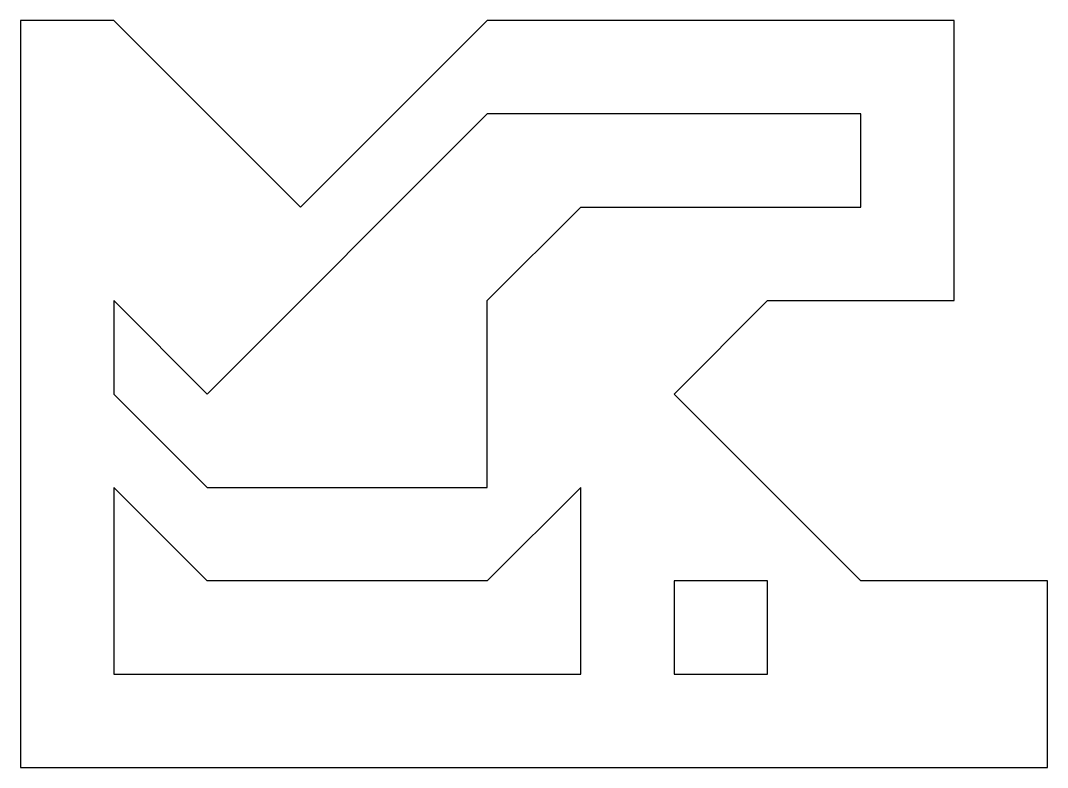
# Model space of a CAD drawing. Extents: x 10 to 120, y 10 to 90.
import ezdxf

# ---------------------------------------------------------------- set-up
doc = ezdxf.new("R2010")
doc.units = 0
doc.layers.get('0').update_dxf_attribs({"color": 250, "linetype": 'CONTINUOUS'})

msp = doc.modelspace()

# ---------------------------------------------------------------- linework, layer by layer
for points in [[(10, 10), (120, 10), (120, 30), (100, 30), (80, 50), (90, 60), (110, 60), (110, 90), (60, 90), (40, 70), (20, 90), (10, 90)], [(30, 40), (60, 40), (60, 60), (70, 70), (100, 70), (100, 80), (60, 80), (30, 50), (20, 60), (20, 50)], [(20, 20), (70, 20), (70, 40), (60, 30), (30, 30), (20, 40)], [(90, 20), (90, 30), (80, 30), (80, 20)]]:
    msp.add_lwpolyline(points, close=True)

doc.saveas('drawing.dxf')
